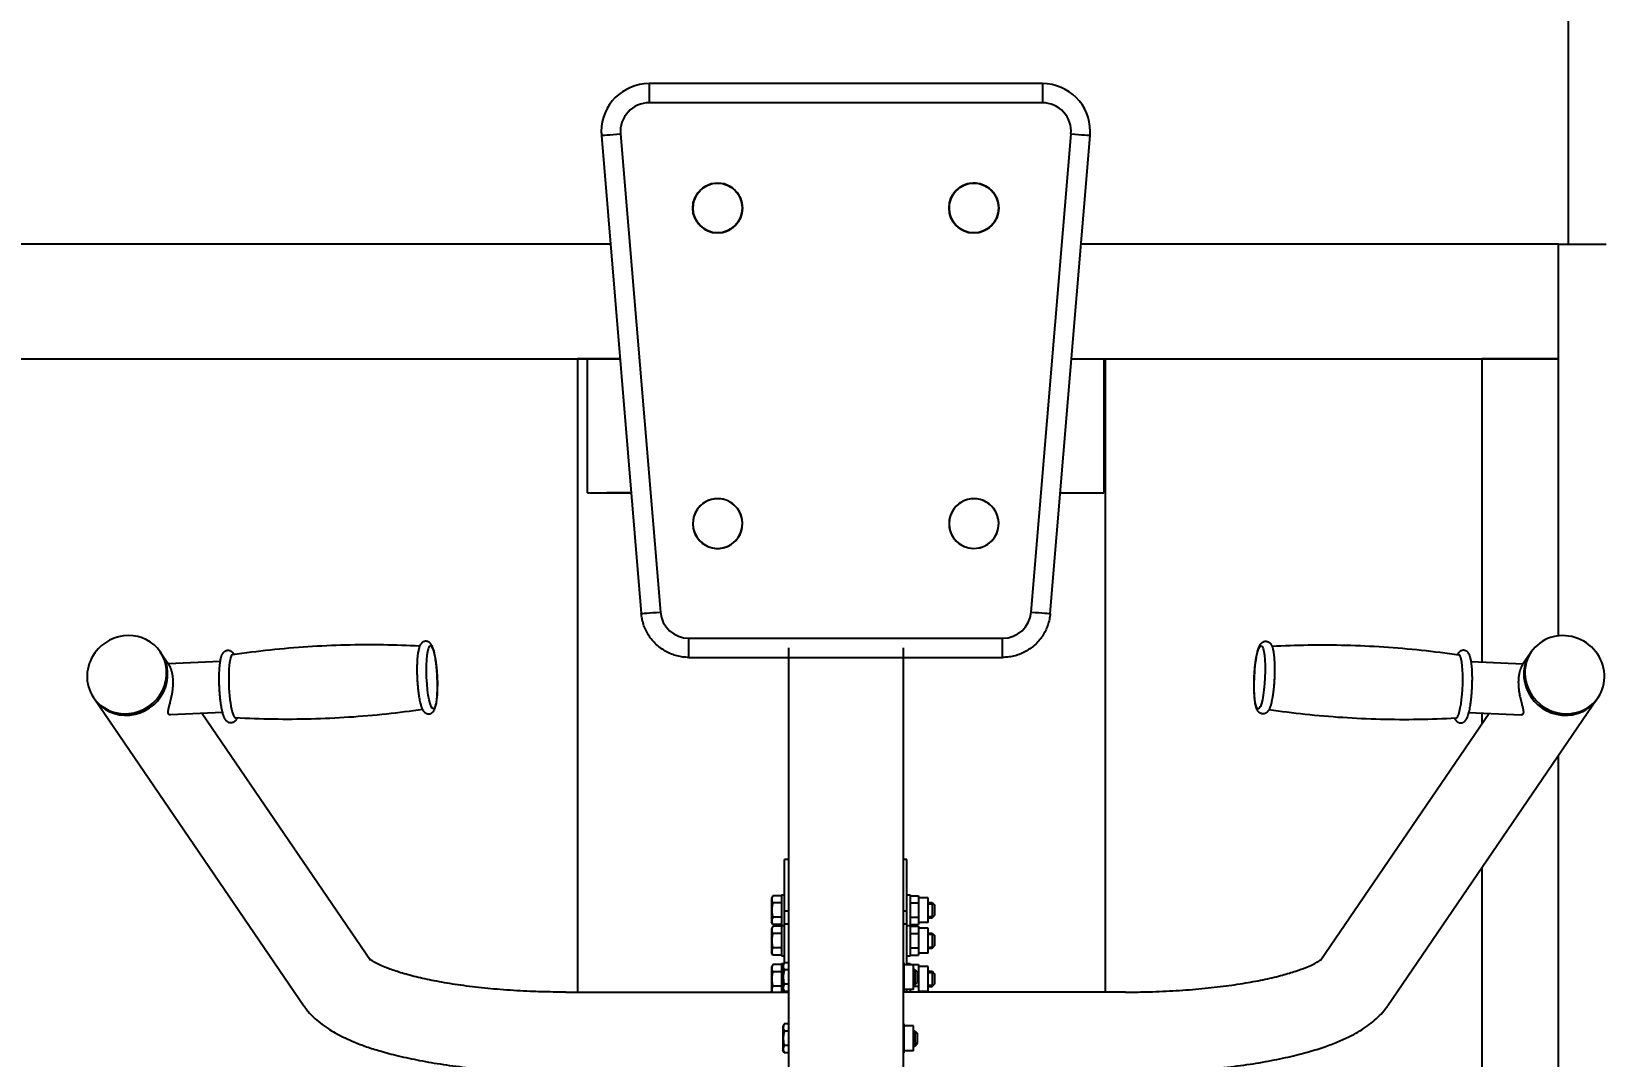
# Model space of a CAD drawing. Header units: millimetres. Extents: x -4989 to 3850, y -3780 to 2461.
# Drawn here: x 2254 to 3077, y 846 to 1382 of the extents above; entities that cross this region are included whole.
import ezdxf

# ---------------------------------------------------------------- set-up
doc = ezdxf.new("R2010")
doc.units = ezdxf.units.MM
doc.layers.add('DIKOM_ОБЪЕКТ', color=7, linetype='Continuous')
doc.layers.add('DIKOM_РАЗМЕР_ОБЪЕКТА', color=7, linetype='Continuous')
doc.styles.add('style1', font='arial.ttf', dxfattribs={"width": 0.8})
doc.dimstyles.new('1-50', dxfattribs={"dimtxt": 300, "dimasz": 200, "dimexe": 100, "dimexo": 0, "dimgap": 100, "dimtad": 1, "dimdec": 0, "dimtxsty": 'style1', "dimcen": 0, "dimclrd": 7, "dimclre": 7, "dimadec": 1, "dimazin": 2, "dimtfac": 1, "dimtdec": 0, "dimtmove": 0, "dimatfit": 3, "dimfxl": 0, "dimlwd": 25, "dimlwe": 18, "dimarcsym": 0})

# ---------------------------------------------------------------- blocks, each defined once
blk = doc.blocks.new('*D0')
at = {"layer": 'Defpoints', "color": 0, "transparency": 16777216}
for p in [(3115.48, 1959.67), (-3896.51, -2039.06), (3081.85, -2039.06)]:
    blk.add_point(p, dxfattribs=at)
at = {"layer": 'DIKOM_РАЗМЕР_ОБЪЕКТА', "color": 7, "lineweight": 18, "transparency": 16777216}
for p, q in [((3115.48, 1959.67), (-3996.51, 1959.67)), ((3081.85, -2039.06), (-3996.51, -2039.06))]:
    blk.add_line(p, q, dxfattribs=at)
at = {"layer": 'DIKOM_РАЗМЕР_ОБЪЕКТА', "color": 7, "lineweight": 25, "transparency": 16777216}
blk.add_line((-3896.51, 1759.67), (-3896.51, -1839.06), dxfattribs=at)
at = {"layer": 'DIKOM_РАЗМЕР_ОБЪЕКТА', "color": 7, "transparency": 16777216}
for points in [[(-3929.84, 1759.67), (-3863.18, 1759.67), (-3896.51, 1959.67)], [(-3929.84, -1839.06), (-3863.18, -1839.06), (-3896.51, -2039.06)]]:
    blk.add_solid(points, dxfattribs=at)
at = {"layer": 'DIKOM_РАЗМЕР_ОБЪЕКТА', "color": 0, "transparency": 16777216, "insert": (-4149.68, -39.7), "char_height": 300, "attachment_point": 5, "rotation": 90, "style": 'style1'}
blk.add_mtext('4000', dxfattribs=at)

msp = doc.modelspace()

# ---------------------------------------------------------------- linework, layer by layer
at = {"layer": 'DIKOM_ОБЪЕКТ'}
for p, q in [((3057.5, 1922.94), (3057.5, 1270.94)), ((2576.99, 1354.86), (2576.99, 1354.82)), ((2782.65, 1354.86), (2576.99, 1354.86)), ((2576.99, 1354.82), (2576.99, 1344.8)), ((2782.65, 1354.86), (2782.65, 1354.82)), ((2782.65, 1354.82), (2782.65, 1344.8)), ((2782.65, 1344.8), (2576.99, 1344.8)), ((2551.99, 1329.82), (2551.99, 1329.86)), ((2552.08, 1327.75), (2572.91, 1077.75)), ((2562.04, 1328.56), (2582.88, 1078.56)), ((2776.77, 1078.56), (2797.6, 1328.56)), ((2786.73, 1077.75), (2807.57, 1327.75)), ((2807.65, 1329.82), (2807.65, 1329.86)), ((2556.81, 1270.94), (1784.5, 1270.94)), ((3052.5, 1270.94), (2802.83, 1270.94)), ((3052.5, 1066.11), (3052.5, 1270.94)), ((3052.5, 1270.94), (3077.5, 1270.94)), ((3052.5, 1066.11), (3052.5, 1270.94)), ((1784.5, 1210.94), (2561.81, 1210.94)), ((2561.81, 1210.94), (2539.5, 1210.94)), ((2539.5, 1210.94), (2539.5, 879.82)), ((2544.82, 1140.94), (2544.82, 1210.94)), ((2544.82, 1210.94), (2561.81, 1210.94)), ((2797.83, 1210.94), (3052.5, 1210.94)), ((2797.83, 1210.94), (2815.5, 1210.94)), ((2797.84, 1210.94), (2814.82, 1210.94)), ((2814.82, 1210.94), (2814.82, 1140.94)), ((2815.5, 1210.94), (2815.5, 879.82)), ((3052.5, 1210.94), (3012.5, 1210.94)), ((3012.5, 1210.94), (3012.5, 1052.51)), ((3052.5, 1110.94), (3052.5, 1210.94)), ((2544.82, 1140.94), (2567.64, 1140.94)), ((2567.65, 1140.94), (2554.82, 1140.94)), ((2792, 1140.94), (2814.82, 1140.94)), ((2597.83, 1054.83), (2597.83, 1064.8)), ((2597.83, 1064.8), (2761.82, 1064.8)), ((2761.82, 1054.83), (2761.82, 1064.8)), ((2321.36, 1057.7), (2321.88, 1056.94)), ((2321.88, 1056.94), (2325.9, 1051.05)), ((2597.83, 1054.83), (2761.82, 1054.83)), ((2649.82, 1059.83), (2649.82, 289.87)), ((2709.82, 1059.83), (2709.82, 289.87)), ((3037.76, 1056.94), (3033.74, 1051.05)), ((3038.28, 1057.7), (3037.76, 1056.94)), ((2352.75, 1052.76), (2325.58, 1051.52)), ((2325.9, 1051.05), (2325.9, 1051.05)), ((3006.89, 1052.76), (3034.06, 1051.52)), ((3033.74, 1051.05), (3033.74, 1051.05)), ((2286.42, 1033.86), (2286.94, 1033.1)), ((2286.94, 1033.1), (2396.39, 872.69)), ((3072.7, 1033.1), (2963.25, 872.69)), ((3073.22, 1033.86), (3072.7, 1033.1)), ((2353.97, 1025.99), (2326.72, 1024.75)), ((2343.33, 1025.51), (2431.34, 896.53)), ((3016.31, 1025.51), (2928.31, 896.53)), ((3005.67, 1025.99), (3032.93, 1024.75)), ((3012.5, 1025.68), (3012.5, 1019.92)), ((3052.5, 1024.89), (3052.5, 1025.75)), ((3052.5, 1024.89), (3052.5, 1025.75)), ((3052.5, -1349.06), (3052.5, 1003.49)), ((3052.5, 460.94), (3052.5, 1003.49)), ((2649.82, 949.19), (2647.82, 949.19)), ((2647.82, 895.17), (2647.82, 949.19)), ((2711.82, 949.19), (2709.82, 949.19)), ((2711.82, 922.17), (2711.82, 949.19)), ((3012.5, 944.87), (3012.5, 520.94)), ((2641.69, 930.19), (2640.92, 928.86)), ((2646.22, 930.19), (2641.69, 930.19)), ((2646.22, 930.69), (2647.82, 930.69)), ((2646.22, 930.69), (2646.22, 898.72)), ((2711.82, 930.69), (2713.42, 930.69)), ((2713.42, 930.69), (2713.42, 928.4)), ((2713.42, 930.19), (2717.82, 930.19)), ((2717.82, 930.19), (2717.82, 928.32)), ((2640.92, 928.86), (2640.92, 916.51)), ((2646.22, 926.44), (2641.69, 926.44)), ((2649.82, 922.17), (2647.82, 922.17)), ((2711.82, 922.17), (2709.82, 922.17)), ((2711.82, 915.34), (2711.82, 922.17)), ((2713.42, 928.4), (2713.42, 914.69)), ((2713.42, 926.44), (2717.82, 926.44)), ((2722.92, 929.19), (2717.82, 929.19)), ((2717.82, 928.32), (2717.82, 926.44)), ((2717.82, 926.44), (2717.82, 922.69)), ((2717.82, 922.69), (2717.82, 918.93)), ((2722.92, 916.19), (2722.92, 929.19)), ((2722.92, 926.69), (2724.97, 926.69)), ((2722.92, 926.01), (2724.97, 926.01)), ((2724.97, 926.69), (2726.22, 925.44)), ((2724.97, 926.69), (2724.97, 926.15)), ((2724.97, 926.15), (2724.97, 918.69)), ((2724.97, 926.01), (2725.13, 926.01)), ((2725.13, 926.01), (2725.65, 926.01)), ((2726.22, 925.44), (2726.22, 925.07)), ((2726.22, 925.07), (2726.22, 919.94)), ((2641.69, 915.19), (2640.92, 916.51)), ((2641.69, 914.23), (2640.92, 912.9)), ((2646.22, 918.93), (2641.69, 918.93)), ((2641.69, 915.19), (2641.69, 915.18)), ((2646.22, 915.18), (2641.69, 915.18)), ((2646.22, 914.23), (2641.69, 914.23)), ((2646.22, 914.69), (2647.82, 914.69)), ((2649.82, 915.34), (2647.82, 915.34)), ((2711.82, 915.34), (2709.82, 915.34)), ((2711.82, 894.16), (2711.82, 915.34)), ((2711.82, 914.69), (2713.42, 914.69)), ((2713.42, 918.93), (2717.82, 918.93)), ((2713.42, 915.18), (2717.82, 915.18)), ((2713.42, 914.69), (2713.42, 912.43)), ((2713.42, 914.23), (2717.82, 914.23)), ((2717.82, 918.93), (2717.82, 917.06)), ((2717.82, 917.06), (2717.82, 915.18)), ((2722.92, 916.19), (2717.82, 916.19)), ((2717.82, 914.23), (2717.82, 912.35)), ((2722.92, 913.22), (2717.82, 913.22)), ((2722.92, 919.37), (2724.97, 919.37)), ((2722.92, 918.69), (2724.97, 918.69)), ((2722.92, 900.22), (2722.92, 913.22)), ((2724.97, 918.69), (2726.22, 919.94)), ((2724.97, 919.37), (2725.65, 919.37)), ((2640.92, 912.9), (2640.92, 900.55)), ((2646.22, 910.47), (2641.69, 910.47)), ((2713.42, 912.43), (2713.42, 898.72)), ((2713.42, 910.47), (2717.82, 910.47)), ((2717.82, 912.35), (2717.82, 910.47)), ((2717.82, 910.47), (2717.82, 906.72)), ((2717.82, 906.72), (2717.82, 902.97)), ((2722.92, 910.72), (2724.97, 910.72)), ((2722.92, 910.05), (2724.97, 910.05)), ((2724.97, 910.72), (2726.22, 909.47)), ((2724.97, 910.72), (2724.97, 910.19)), ((2724.97, 910.19), (2724.97, 902.72)), ((2724.97, 910.05), (2725.13, 910.05)), ((2725.13, 910.05), (2725.65, 910.05)), ((2726.22, 909.47), (2726.22, 909.1)), ((2726.22, 909.1), (2726.22, 903.97)), ((2641.69, 899.22), (2640.92, 900.55)), ((2646.22, 902.97), (2641.69, 902.97)), ((2646.22, 899.22), (2641.69, 899.22)), ((2641.69, 899.22), (2641.69, 899.22)), ((2646.22, 898.72), (2647.82, 898.72)), ((2711.82, 898.72), (2713.42, 898.72)), ((2713.42, 902.97), (2717.82, 902.97)), ((2713.42, 899.22), (2717.82, 899.22)), ((2717.82, 902.97), (2717.82, 901.09)), ((2717.82, 901.09), (2717.82, 899.22)), ((2722.92, 900.22), (2717.82, 900.22)), ((2722.92, 903.4), (2724.97, 903.4)), ((2722.92, 902.72), (2724.97, 902.72)), ((2724.97, 902.72), (2726.22, 903.97)), ((2724.97, 903.4), (2725.65, 903.4)), ((2431.34, 896.53), (2431.34, 896.53)), ((2641.69, 894.21), (2640.92, 892.88)), ((2640.92, 892.88), (2640.92, 880.53)), ((2646.22, 894.21), (2641.69, 894.21)), ((2646.22, 890.46), (2641.69, 890.46)), ((2646.22, 894.71), (2646.22, 879.82)), ((2646.22, 894.71), (2647.42, 894.71)), ((2647.69, 895.17), (2646.92, 893.84)), ((2646.92, 893.84), (2646.92, 881.49)), ((2649.82, 895.17), (2647.69, 895.17)), ((2649.82, 891.41), (2647.69, 891.41)), ((2709.82, 895.17), (2710.22, 895.17)), ((2709.82, 891.41), (2710.22, 891.41)), ((2710.22, 895.17), (2710.22, 893.29)), ((2715.32, 894.16), (2710.22, 894.16)), ((2710.22, 893.29), (2710.22, 891.41)), ((2710.22, 891.41), (2710.22, 887.66)), ((2711.82, 894.71), (2713.42, 894.71)), ((2713.42, 894.71), (2713.42, 894.16)), ((2713.42, 894.21), (2717.82, 894.21)), ((2715.32, 881.16), (2715.32, 894.16)), ((2715.32, 891.66), (2715.97, 891.66)), ((2715.32, 890.99), (2715.97, 890.99)), ((2715.97, 891.66), (2717.22, 890.41)), ((2715.97, 891.66), (2715.97, 883.66)), ((2715.97, 890.99), (2716.65, 890.99)), ((2717.18, 890.46), (2717.82, 890.46)), ((2717.22, 890.41), (2717.22, 884.91)), ((2717.82, 894.21), (2717.82, 892.34)), ((2722.92, 893.21), (2717.82, 893.21)), ((2717.82, 892.34), (2717.82, 890.46)), ((2717.82, 890.46), (2717.82, 886.7)), ((2722.92, 880.21), (2722.92, 893.21)), ((2722.92, 890.71), (2724.97, 890.71)), ((2722.92, 890.03), (2724.97, 890.03)), ((2724.97, 890.71), (2726.22, 889.46)), ((2724.97, 890.71), (2724.97, 890.17)), ((2724.97, 890.17), (2724.97, 882.71)), ((2724.97, 890.03), (2725.13, 890.03)), ((2725.13, 890.03), (2725.65, 890.03)), ((2726.22, 889.46), (2726.22, 889.09)), ((2726.22, 889.09), (2726.22, 883.96)), ((2641.34, 879.82), (2640.92, 880.53)), ((2646.22, 882.95), (2641.69, 882.95)), ((2647.69, 880.16), (2646.92, 881.49)), ((2649.82, 883.91), (2647.69, 883.91)), ((2709.82, 883.91), (2710.22, 883.91)), ((2710.22, 887.66), (2710.22, 883.91)), ((2710.22, 883.91), (2710.22, 882.03)), ((2710.22, 882.03), (2710.22, 880.16)), ((2715.32, 881.16), (2710.22, 881.16)), ((2711.82, 879.82), (2711.82, 881.16)), ((2713.42, 881.16), (2713.42, 879.82)), ((2715.32, 884.34), (2715.97, 884.34)), ((2715.32, 883.66), (2715.97, 883.66)), ((2715.32, 882.95), (2717.82, 882.95)), ((2715.97, 883.66), (2717.22, 884.91)), ((2715.97, 884.34), (2716.65, 884.34)), ((2717.82, 886.7), (2717.82, 882.95)), ((2717.82, 882.95), (2717.82, 881.08)), ((2717.82, 881.08), (2717.82, 879.82)), ((2722.92, 880.21), (2717.82, 880.21)), ((2722.92, 883.38), (2724.97, 883.38)), ((2722.92, 882.71), (2724.97, 882.71)), ((2724.97, 882.71), (2726.22, 883.96)), ((2724.97, 883.38), (2725.65, 883.38)), ((2533.52, 879.82), (2649.82, 879.82)), ((2649.82, 880.16), (2647.69, 880.16)), ((2647.69, 880.16), (2647.69, 880.16)), ((2647.82, 879.82), (2647.82, 880.16)), ((2709.82, 880.16), (2710.22, 880.16)), ((2826.12, 879.82), (2709.82, 879.82)), ((2647.69, 863.14), (2646.92, 861.82)), ((2646.92, 861.82), (2646.92, 849.47)), ((2649.82, 863.15), (2647.69, 863.15)), ((2649.82, 859.39), (2647.69, 859.39)), ((2709.82, 863.15), (2710.22, 863.15)), ((2709.82, 859.39), (2710.22, 859.39)), ((2710.22, 863.15), (2710.22, 848.14)), ((2715.32, 862.14), (2710.22, 862.14)), ((2715.32, 849.14), (2715.32, 862.14)), ((2715.32, 859.64), (2715.97, 859.64)), ((2717.22, 858.39), (2715.32, 858.39)), ((2715.97, 859.64), (2717.22, 858.39)), ((2715.97, 859.64), (2715.97, 851.64)), ((2717.22, 858.39), (2717.22, 852.89)), ((2647.69, 848.14), (2646.92, 849.47)), ((2649.82, 851.89), (2647.69, 851.89)), ((2649.82, 848.14), (2647.69, 848.14)), ((2647.69, 848.14), (2647.69, 848.14)), ((2709.82, 851.89), (2710.22, 851.89)), ((2709.82, 848.14), (2710.22, 848.14)), ((2715.32, 849.14), (2710.22, 849.14)), ((2717.22, 852.89), (2715.32, 852.89)), ((2715.32, 851.64), (2715.97, 851.64)), ((2715.97, 851.64), (2717.22, 852.89))]:
    msp.add_line(p, q, dxfattribs=at)
for centre in [(2612.82, 1289.8), (2746.82, 1289.8)]:
    msp.add_circle(centre, 13, dxfattribs=at)
for centre, major_axis, ratio, start_param, end_param in [((2576.99, 1329.86), (-25, 0), 0.999997, -1.570796, 0), ((2782.65, 1329.86), (25, 0), 0.999997, 0, 1.570796), ((2576.99, 1329.8), (-15, 0), 0.999997, -1.570796, 0.083141), ((2782.65, 1329.8), (15, 0), 0.999997, -0.083141, 1.570796), ((2576.99, 1329.82), (-25, 0), 0.999997, 0, 0.083141), ((2576.99, 1329.82), (-25, 0), 0.999997, 0, 0.083141), ((2562.04, 1328.58), (-9.97, -0.83), 0.002273, 0, 1.570607), ((2562.04, 1328.58), (-9.97, -0.83), 0.002273, -0.000189, 0), ((2562.04, 1328.58), (-9.97, -0.83), 0.002273, -0.000189, 0), ((2797.6, 1328.58), (9.97, -0.83), 0.002273, -1.570607, 0), ((2782.65, 1329.82), (25, 0), 0.999997, -0.083141, 0), ((2782.65, 1329.82), (25, 0), 0.999997, -0.083141, 0), ((2797.6, 1328.58), (9.97, -0.83), 0.002273, 0, 0.000189), ((2797.6, 1328.58), (9.97, -0.83), 0.002273, 0, 0.000189), ((2612.82, 1289.8), (13, 0), 0.999997, 0, 3.141593), ((2612.82, 1289.8), (13, 0), 0.999997, 0, 3.141593), ((2746.82, 1289.8), (13, 0), 0.999997, 0, 3.141593), ((2746.82, 1289.8), (-13, 0), 0.999997, -0.991562, 0), ((2746.82, 1289.8), (-13, 0), 0.999997, 3.141593, 5.291624), ((2612.82, 1289.8), (13, 0), 0.999997, -3.141593, -0.369097), ((2612.82, 1289.8), (13, 0), 0.999997, 3.141593, 6.283185), ((2612.82, 1289.8), (13, 0), 0.999997, -0.369097, 0), ((2746.82, 1289.8), (13, 0), 0.999997, 3.141593, 6.283185), ((2746.82, 1289.8), (-13, 0), 0.999997, 0, 3.141593), ((2612.82, 1124.8), (13, 0), 0.999997, 0, 3.141593), ((2612.82, 1124.8), (-13, 0), 0.999997, -3.141593, -0.44382), ((2746.82, 1124.8), (13, 0), 0.999997, 0.498742, 3.141593), ((2746.82, 1124.8), (13, 0), 0.999997, 0, 3.141593), ((2612.82, 1124.8), (-13, 0), 0.999997, -0.44382, 3.141593), ((2746.82, 1124.8), (13, 0), 0.999997, 3.141593, 6.781927), ((2612.82, 1124.8), (13, 0), 0.999997, 3.141593, 6.283185), ((2746.82, 1124.8), (13, 0), 0.999997, 3.141593, 6.283185), ((2582.88, 1078.58), (-9.97, -0.83), 0.002273, 0, 1.570607), ((2582.88, 1078.58), (-9.97, -0.83), 0.002273, -0.000189, 0), ((2582.88, 1078.58), (-9.97, -0.83), 0.002273, -0.000189, 0), ((2597.83, 1079.8), (-15, 0), 0.999997, 0.083141, 1.570796), ((2761.82, 1079.8), (15, 0), 0.999997, -1.570796, -0.083141), ((2776.77, 1078.58), (9.97, -0.83), 0.002273, -1.570607, 0), ((2776.77, 1078.58), (9.97, -0.83), 0.002273, 0, 0.000189), ((2776.77, 1078.58), (9.97, -0.83), 0.002273, 0, 0.000189), ((2303.89, 1045.78), (-17.47, -11.92), 0.951357, 3.141593, 5.065262), ((3055.75, 1045.78), (17.47, -11.92), 0.951357, 0.630474, 3.141593), ((2303.89, 1045.78), (-17.47, -11.92), 0.951357, -1.217924, 0), ((2303.89, 1045.78), (-17.47, -11.92), 0.951357, 0, 3.141593), ((2304.41, 1045.02), (-17.47, -11.92), 0.951357, 0, 3.141593), ((2304.41, 1045.02), (-17.47, -11.92), 0.951357, 0, 3.141593), ((2360, 1039.68), (0.75, -16.48), 0.16775, -3.124533, -2.028908), ((2999.65, 1039.68), (0.75, 16.48), 0.16775, -3.124533, -0.527185), ((2999.65, 1039.68), (0.75, 16.48), 0.16775, -0.527185, -0.01706), ((3055.23, 1045.02), (17.47, -11.92), 0.951357, -3.141593, 0), ((3055.23, 1045.02), (17.47, -11.92), 0.951357, 3.141593, 6.283185), ((3055.75, 1045.78), (17.47, -11.92), 0.951357, 3.141593, 6.283185), ((2360, 1039.68), (0.75, -16.48), 0.16775, -2.028908, -0.01706), ((3055.75, 1045.78), (17.47, -11.92), 0.951357, 0, 0.630474), ((2304.41, 1045.02), (-17.47, -11.92), 0.951357, -0.000001, 0), ((3055.23, 1045.02), (17.47, -11.92), 0.951357, 0, 0.000001)]:
    msp.add_ellipse(centre, major_axis=major_axis, ratio=ratio, start_param=start_param, end_param=end_param, dxfattribs=at)
for centre, major_axis in [((2463.4, 1044.39), (0.75, -16.48)), ((2896.24, 1044.39), (0.75, 16.48))]:
    msp.add_ellipse(centre, major_axis=major_axis, ratio=0.16775, dxfattribs=at)
for points, knots in [([(2597.83, 1054.83), (2596.78, 1054.83), (2594.68, 1054.96), (2591.59, 1055.55), (2588.6, 1056.52), (2585.75, 1057.86), (2583.09, 1059.55), (2580.67, 1061.55), (2578.51, 1063.84), (2576.67, 1066.39), (2575.15, 1069.14), (2573.99, 1072.07), (2573.25, 1074.95), (2572.98, 1076.87), (2572.91, 1077.75)], [0, 0, 0, 0, 1.266973, 2.534145, 3.801317, 5.068489, 6.334965, 7.60129, 8.867475, 10.133537, 11.399493, 12.665362, 13.931164, 15, 15, 15, 15]), ([(2786.73, 1077.75), (2786.65, 1076.71), (2786.34, 1074.63), (2785.5, 1071.6), (2784.28, 1068.7), (2782.71, 1065.98), (2780.81, 1063.47), (2778.62, 1061.22), (2776.15, 1059.26), (2773.46, 1057.63), (2770.59, 1056.35), (2767.58, 1055.43), (2764.64, 1054.93), (2762.7, 1054.83), (2761.82, 1054.83)], [0, 0, 0, 0, 1.265884, 2.531673, 3.79751, 5.063417, 6.329413, 7.595519, 8.861751, 10.128124, 11.394651, 12.661849, 13.929047, 15, 15, 15, 15]), ([(2456.98, 1060.69), (2450.67, 1061.03), (2437.76, 1061.48), (2418.25, 1061.39), (2398.49, 1060.49), (2378.79, 1058.79), (2365.72, 1057.12), (2359.2, 1056.16)], [0, 0, 0, 0, 1.548307, 3.16123, 4.774153, 6.387077, 8, 8, 8, 8]), ([(2455.63, 1051.55), (2455.65, 1052.16), (2455.71, 1053.35), (2455.84, 1055.01), (2456.01, 1056.49), (2456.2, 1057.77), (2456.4, 1058.77), (2456.58, 1059.5), (2456.74, 1060.05), (2456.89, 1060.46), (2457.03, 1060.81), (2457.16, 1061.1), (2457.34, 1061.43), (2457.56, 1061.79), (2457.85, 1062.16), (2458.17, 1062.48), (2458.49, 1062.73), (2458.82, 1062.93), (2459.17, 1063.08), (2459.51, 1063.19), (2459.87, 1063.25), (2460.22, 1063.27), (2460.57, 1063.25), (2460.91, 1063.18), (2461.25, 1063.08), (2461.58, 1062.94), (2461.9, 1062.76), (2462.2, 1062.53), (2462.49, 1062.27), (2462.76, 1061.97), (2462.98, 1061.67), (2463.17, 1061.38), (2463.33, 1061.1), (2463.47, 1060.82), (2463.64, 1060.47), (2463.81, 1060.05), (2464, 1059.56), (2464.19, 1058.97), (2464.41, 1058.21), (2464.68, 1057.17), (2464.96, 1055.86), (2465.24, 1054.3), (2465.5, 1052.6), (2465.73, 1050.75), (2465.92, 1048.79), (2466.08, 1046.75), (2466.2, 1044.65), (2466.28, 1042.54), (2466.31, 1040.46), (2466.3, 1038.46), (2466.24, 1036.56), (2466.14, 1034.8), (2466, 1033.18), (2465.83, 1031.74), (2465.63, 1030.53), (2465.43, 1029.58), (2465.25, 1028.89), (2465.08, 1028.35), (2464.93, 1027.94), (2464.78, 1027.6), (2464.64, 1027.31), (2464.45, 1026.97), (2464.22, 1026.62), (2463.91, 1026.27), (2463.59, 1025.98), (2463.27, 1025.75), (2462.93, 1025.57), (2462.59, 1025.43), (2462.24, 1025.34), (2461.88, 1025.3), (2461.53, 1025.29), (2461.18, 1025.33), (2460.84, 1025.41), (2460.5, 1025.52), (2460.18, 1025.68), (2459.87, 1025.88), (2459.57, 1026.12), (2459.28, 1026.4), (2459.02, 1026.72), (2458.81, 1027.03), (2458.63, 1027.32), (2458.48, 1027.6), (2458.31, 1027.94), (2458.13, 1028.35), (2457.94, 1028.83), (2457.75, 1029.4), (2457.52, 1030.14), (2457.26, 1031.14), (2456.98, 1032.41), (2456.7, 1033.91), (2456.44, 1035.59), (2456.2, 1037.41), (2456, 1039.35), (2455.83, 1041.38), (2455.7, 1043.47), (2455.61, 1045.58), (2455.57, 1047.67), (2455.57, 1049.67), (2455.61, 1050.94), (2455.63, 1051.55)], [0, 0, 0, 0, 1.82714, 3.62793, 5.395231, 7.117434, 8.647763, 9.770905, 10.612984, 11.454618, 12.015294, 12.575452, 13.13561, 13.971819, 14.744749, 15.391626, 15.954039, 16.460846, 16.93149, 17.378195, 17.810813, 18.236849, 18.662059, 19.093068, 19.535838, 19.99898, 20.491735, 21.02813, 21.626258, 22.310603, 22.967732, 23.531703, 24.095008, 24.658313, 25.221618, 26.063852, 26.907298, 27.750744, 28.8755, 30.281958, 31.989622, 33.745475, 35.536969, 37.356227, 39.198386, 41.060628, 42.941699, 44.841757, 46.725056, 48.589392, 50.433623, 52.255003, 54.048661, 55.806619, 57.515595, 58.931849, 60.055787, 60.899479, 61.742922, 62.306451, 62.869503, 63.432555, 64.276941, 64.997138, 65.608515, 66.147472, 66.638684, 67.098898, 67.539698, 67.968932, 68.394247, 68.820738, 69.255651, 69.704788, 70.177568, 70.684919, 71.241728, 71.868552, 72.59201, 73.264651, 73.823545, 74.384893, 74.94533, 75.78605, 76.626341, 77.465116, 78.581243, 79.971168, 81.627699, 83.374754, 85.159518, 86.973451, 88.811108, 90.669302, 92.546461, 94.44246, 96.32975, 98.198122, 100, 100, 100, 100]), ([(2903.18, 1059.04), (2903.14, 1059.18), (2903.06, 1059.51), (2902.92, 1059.98), (2902.76, 1060.46), (2902.59, 1060.86), (2902.43, 1061.2), (2902.25, 1061.53), (2902.02, 1061.88), (2901.72, 1062.24), (2901.4, 1062.54), (2901.08, 1062.78), (2900.74, 1062.97), (2900.4, 1063.11), (2900.05, 1063.2), (2899.7, 1063.26), (2899.35, 1063.27), (2899, 1063.24), (2898.65, 1063.16), (2898.32, 1063.05), (2897.99, 1062.9), (2897.68, 1062.71), (2897.38, 1062.48), (2897.09, 1062.2), (2896.82, 1061.89), (2896.6, 1061.58), (2896.42, 1061.29), (2896.27, 1061.01), (2896.1, 1060.67), (2895.92, 1060.26), (2895.73, 1059.78), (2895.53, 1059.21), (2895.3, 1058.47), (2895.04, 1057.46), (2894.75, 1056.18), (2894.47, 1054.67), (2894.2, 1053), (2893.97, 1051.18), (2893.76, 1049.24), (2893.59, 1047.22), (2893.46, 1045.13), (2893.38, 1043.02), (2893.34, 1040.93), (2893.34, 1038.91), (2893.39, 1036.99), (2893.48, 1035.19), (2893.61, 1033.54), (2893.77, 1032.05), (2893.96, 1030.8), (2894.16, 1029.82), (2894.33, 1029.11), (2894.49, 1028.56), (2894.64, 1028.14), (2894.78, 1027.79), (2894.91, 1027.5), (2895.06, 1027.21), (2895.25, 1026.88), (2895.5, 1026.53), (2895.81, 1026.19), (2896.13, 1025.92), (2896.46, 1025.7), (2896.8, 1025.53), (2897.14, 1025.41), (2897.49, 1025.33), (2897.84, 1025.29), (2898.2, 1025.3), (2898.54, 1025.34), (2898.89, 1025.43), (2899.22, 1025.56), (2899.54, 1025.72), (2899.85, 1025.93), (2900.14, 1026.18), (2900.43, 1026.48), (2900.69, 1026.8), (2900.9, 1027.12), (2901.07, 1027.41), (2901.22, 1027.7), (2901.38, 1028.04), (2901.55, 1028.45), (2901.74, 1028.93), (2901.93, 1029.5), (2902.14, 1030.22), (2902.4, 1031.21), (2902.68, 1032.48), (2902.96, 1034.01), (2903.22, 1035.69), (2903.46, 1037.52), (2903.66, 1039.46), (2903.83, 1041.5), (2903.95, 1043.59), (2904.04, 1045.7), (2904.07, 1047.78), (2904.07, 1049.8), (2904.02, 1051.71), (2903.92, 1053.5), (2903.79, 1055.14), (2903.62, 1056.61), (2903.42, 1057.91), (2903.26, 1058.68), (2903.18, 1059.04)], [0, 0, 0, 0, 0.670232, 1.571234, 2.412938, 3.253889, 3.813825, 4.373761, 5.209155, 5.948783, 6.573247, 7.120964, 7.618171, 8.082026, 8.524726, 8.955699, 9.380762, 9.807239, 10.240049, 10.687127, 11.155732, 11.657267, 12.206139, 12.821491, 13.529507, 14.20778, 14.7715, 15.334637, 15.897773, 16.74101, 17.584294, 18.427577, 19.551927, 20.95749, 22.644652, 24.390892, 26.175137, 27.988636, 29.825917, 31.68379, 33.560645, 35.456328, 37.343975, 39.21271, 41.061722, 42.888692, 44.68925, 46.45632, 48.178086, 49.609515, 50.733413, 51.576928, 52.420242, 52.983414, 53.546212, 54.10901, 54.671384, 55.5082, 56.198467, 56.789754, 57.315438, 57.798072, 58.253157, 58.69024, 59.11826, 59.542963, 59.971094, 60.408333, 60.862341, 61.342251, 61.859649, 62.431024, 63.078271, 63.829712, 64.503652, 65.0629, 65.622148, 66.18059, 67.017225, 67.849152, 68.671083, 69.753474, 71.075878, 72.774874, 74.524468, 76.311177, 78.126591, 79.965531, 81.823288, 83.701541, 85.598668, 87.484885, 89.352175, 91.199642, 93.024799, 94.823141, 96.58725, 98.304982, 100, 100, 100, 100]), ([(2902.66, 1060.69), (2908.98, 1061.03), (2921.89, 1061.48), (2941.4, 1061.39), (2961.15, 1060.49), (2980.85, 1058.79), (2993.93, 1057.12), (3000.45, 1056.16)], [0, 0, 0, 0, 1.548307, 3.16123, 4.774153, 6.387077, 8, 8, 8, 8]), ([(2352.22, 1046.84), (2352.25, 1047.45), (2352.31, 1048.64), (2352.44, 1050.29), (2352.6, 1051.78), (2352.79, 1053.06), (2352.99, 1054.06), (2353.18, 1054.79), (2353.34, 1055.33), (2353.48, 1055.75), (2353.62, 1056.1), (2353.76, 1056.39), (2353.93, 1056.72), (2354.16, 1057.08), (2354.45, 1057.45), (2354.76, 1057.77), (2355.09, 1058.02), (2355.42, 1058.22), (2355.76, 1058.37), (2356.11, 1058.47), (2356.46, 1058.54), (2356.81, 1058.56), (2357.16, 1058.53), (2357.51, 1058.47), (2357.85, 1058.37), (2358.17, 1058.23), (2358.49, 1058.04), (2358.79, 1057.82), (2359.09, 1057.55), (2359.35, 1057.26), (2359.57, 1056.96), (2359.76, 1056.67), (2359.89, 1056.45), (2359.96, 1056.31), (2359.98, 1056.27)], [0, 0, 0, 0, 2.628574, 5.219238, 7.761726, 10.239332, 12.440905, 14.056688, 15.268125, 16.478923, 17.285527, 18.091385, 18.897243, 20.100236, 21.212195, 22.142809, 22.951912, 23.681017, 24.358098, 25.00074, 25.623117, 26.236024, 26.847742, 27.467804, 28.104785, 28.771073, 29.479963, 30.251635, 31.112118, 32.096635, 33.042, 33.853344, 34.663729, 35, 35, 35, 35]), ([(2998.15, 1023.15), (2998.2, 1023.03), (2998.3, 1022.81), (2998.46, 1022.5), (2998.65, 1022.17), (2998.9, 1021.82), (2999.21, 1021.48), (2999.53, 1021.21), (2999.86, 1020.99), (3000.2, 1020.82), (3000.55, 1020.69), (3000.9, 1020.62), (3001.25, 1020.58), (3001.6, 1020.58), (3001.95, 1020.63), (3002.29, 1020.72), (3002.62, 1020.85), (3002.94, 1021.01), (3003.25, 1021.22), (3003.55, 1021.47), (3003.84, 1021.77), (3004.09, 1022.09), (3004.3, 1022.41), (3004.47, 1022.7), (3004.62, 1022.98), (3004.78, 1023.33), (3004.96, 1023.74), (3005.14, 1024.22), (3005.33, 1024.79), (3005.55, 1025.51), (3005.8, 1026.5), (3006.08, 1027.77), (3006.37, 1029.29), (3006.63, 1030.98), (3006.86, 1032.81), (3007.06, 1034.75), (3007.23, 1036.78), (3007.36, 1038.88), (3007.44, 1040.99), (3007.48, 1043.07), (3007.47, 1045.09), (3007.42, 1047), (3007.33, 1048.79), (3007.2, 1050.42), (3007.03, 1051.9), (3006.83, 1053.2), (3006.67, 1053.97), (3006.58, 1054.33)], [0, 0, 0, 0, 0.714071, 1.28695, 1.859399, 2.711205, 3.413836, 4.015716, 4.550816, 5.042096, 5.505333, 5.950245, 6.385932, 6.818244, 7.254044, 7.699115, 8.161256, 8.649762, 9.176429, 9.758039, 10.41688, 11.181782, 11.867794, 12.437061, 13.006327, 13.574772, 14.426395, 15.273223, 16.109878, 17.211659, 18.557751, 20.287181, 22.068117, 23.886831, 25.734766, 27.606647, 29.497683, 31.409582, 33.340692, 35.260698, 37.161437, 39.041999, 40.89985, 42.730406, 44.526117, 46.274618, 48, 48, 48, 48]), ([(3006.58, 1054.33), (3006.55, 1054.47), (3006.46, 1054.8), (3006.33, 1055.27), (3006.16, 1055.75), (3006, 1056.15), (3005.84, 1056.49), (3005.66, 1056.82), (3005.42, 1057.17), (3005.13, 1057.53), (3004.81, 1057.83), (3004.48, 1058.07), (3004.15, 1058.26), (3003.8, 1058.4), (3003.46, 1058.49), (3003.1, 1058.54), (3002.75, 1058.56), (3002.4, 1058.52), (3002.06, 1058.45), (3001.72, 1058.34), (3001.4, 1058.19), (3001.08, 1058), (3000.78, 1057.76), (3000.49, 1057.49), (3000.23, 1057.18), (3000.01, 1056.87), (2999.82, 1056.57), (2999.72, 1056.37), (2999.66, 1056.27)], [0, 0, 0, 0, 1.264099, 2.963445, 4.550951, 6.137038, 7.193112, 8.249187, 9.824793, 11.219777, 12.397556, 13.430583, 14.368347, 15.243206, 16.078166, 16.891008, 17.692703, 18.497066, 19.313373, 20.156589, 21.040408, 21.986335, 23.021542, 24.182134, 25.517497, 26.796761, 27.859973, 29, 29, 29, 29]), ([(2328.13, 1041.74), (2328.13, 1042.03), (2328.12, 1042.54), (2328.09, 1043.2), (2328.05, 1043.73), (2328.01, 1044.24), (2327.95, 1044.79), (2327.87, 1045.36), (2327.77, 1045.97), (2327.63, 1046.68), (2327.43, 1047.49), (2327.2, 1048.27), (2326.98, 1048.9), (2326.79, 1049.36), (2326.62, 1049.76), (2326.43, 1050.15), (2326.21, 1050.56), (2326.03, 1050.86), (2325.93, 1051.01), (2325.9, 1051.05)], [0, 0, 0, 0, 1.245168, 2.232441, 2.954674, 3.669425, 4.613887, 5.567237, 6.529662, 7.713515, 9.39325, 11.22153, 12.748343, 13.847088, 14.864939, 16.095889, 17.59391, 19.349974, 20, 20, 20, 20]), ([(2361.49, 1023.15), (2361.45, 1023.06), (2361.37, 1022.87), (2361.24, 1022.59), (2361.05, 1022.26), (2360.81, 1021.91), (2360.51, 1021.56), (2360.19, 1021.27), (2359.86, 1021.04), (2359.52, 1020.85), (2359.18, 1020.72), (2358.83, 1020.63), (2358.48, 1020.58), (2358.13, 1020.58), (2357.78, 1020.62), (2357.43, 1020.69), (2357.1, 1020.81), (2356.78, 1020.97), (2356.46, 1021.17), (2356.16, 1021.41), (2355.88, 1021.69), (2355.62, 1022), (2355.4, 1022.31), (2355.22, 1022.61), (2355.07, 1022.89), (2354.9, 1023.23), (2354.73, 1023.63), (2354.54, 1024.12), (2354.34, 1024.69), (2354.12, 1025.43), (2353.86, 1026.43), (2353.57, 1027.7), (2353.29, 1029.2), (2353.03, 1030.88), (2352.79, 1032.7), (2352.59, 1034.64), (2352.42, 1036.66), (2352.29, 1038.76), (2352.21, 1040.87), (2352.17, 1042.95), (2352.17, 1044.96), (2352.2, 1046.23), (2352.22, 1046.84)], [0, 0, 0, 0, 0.573329, 1.207082, 1.840836, 2.791251, 3.601881, 4.290028, 4.896661, 5.449554, 5.967556, 6.463707, 6.946839, 7.42556, 7.905604, 8.395129, 8.900664, 9.43281, 10.003868, 10.630595, 11.336128, 12.150429, 12.907534, 13.536607, 14.168443, 14.799253, 15.745541, 16.691346, 17.635444, 18.891722, 20.456178, 22.320717, 24.287147, 26.296021, 28.337727, 30.406136, 32.49766, 34.610532, 36.744608, 38.868882, 40.971863, 43, 43, 43, 43]), ([(3033.74, 1051.05), (3033.66, 1050.94), (3033.53, 1050.73), (3033.3, 1050.32), (3033.11, 1049.94), (3032.92, 1049.53), (3032.77, 1049.17), (3032.6, 1048.73), (3032.43, 1048.21), (3032.27, 1047.7), (3032.14, 1047.2), (3032.03, 1046.73), (3031.93, 1046.25), (3031.84, 1045.74), (3031.75, 1045.22), (3031.68, 1044.63), (3031.61, 1043.94), (3031.55, 1043.17), (3031.52, 1042.43), (3031.52, 1041.95), (3031.52, 1041.74)], [0, 0, 0, 0, 1.936406, 3.162562, 5.053435, 6.001536, 6.943919, 8.192601, 9.446682, 10.70596, 11.656916, 12.606052, 13.546093, 14.478325, 15.400761, 16.321079, 17.554921, 18.798465, 20.051984, 21, 21, 21, 21]), ([(2326.72, 1024.75), (2326.64, 1024.74), (2326.49, 1024.75), (2326.27, 1024.79), (2326.06, 1024.87), (2325.86, 1025.01), (2325.72, 1025.18), (2325.62, 1025.38), (2325.56, 1025.57), (2325.51, 1025.8), (2325.49, 1026.04), (2325.48, 1026.3), (2325.5, 1026.57), (2325.54, 1027), (2325.62, 1027.54), (2325.77, 1028.26), (2325.94, 1028.97), (2326.13, 1029.7), (2326.34, 1030.5), (2326.54, 1031.24), (2326.72, 1031.96), (2326.87, 1032.58), (2327.04, 1033.27), (2327.22, 1034.05), (2327.37, 1034.78), (2327.5, 1035.46), (2327.61, 1036.09), (2327.72, 1036.71), (2327.81, 1037.34), (2327.89, 1037.96), (2327.97, 1038.66), (2328.04, 1039.43), (2328.09, 1040.27), (2328.12, 1041.05), (2328.13, 1041.53), (2328.13, 1041.74)], [0, 0, 0, 0, 0.924122, 1.811368, 2.977122, 4.1379, 5.293163, 6.153051, 7.005776, 7.845943, 8.679778, 9.498831, 10.309549, 11.110077, 12.980217, 14.336924, 16.013403, 17.453985, 18.64685, 20.486385, 21.408746, 22.325542, 23.540323, 24.760355, 25.985445, 26.910581, 27.833948, 28.748467, 29.65539, 30.55278, 31.448112, 32.648455, 33.858236, 35.077723, 36, 36, 36, 36]), ([(3031.52, 1041.74), (3031.52, 1041.45), (3031.53, 1040.93), (3031.56, 1040.07), (3031.62, 1039.27), (3031.7, 1038.47), (3031.77, 1037.79), (3031.87, 1037.06), (3032.01, 1036.17), (3032.21, 1035.09), (3032.44, 1033.96), (3032.67, 1033.01), (3032.85, 1032.25), (3033.02, 1031.57), (3033.21, 1030.84), (3033.43, 1030), (3033.65, 1029.17), (3033.85, 1028.33), (3033.99, 1027.69), (3034.08, 1027.2), (3034.12, 1026.87), (3034.15, 1026.57), (3034.16, 1026.28), (3034.15, 1025.99), (3034.12, 1025.69), (3034.04, 1025.41), (3033.93, 1025.2), (3033.8, 1025.04), (3033.67, 1024.93), (3033.52, 1024.84), (3033.35, 1024.78), (3033.15, 1024.75), (3033.01, 1024.74), (3032.93, 1024.75)], [0, 0, 0, 0, 1.201288, 2.15377, 3.540116, 4.451295, 5.371049, 6.299558, 7.441692, 9.062234, 10.826086, 12.299094, 13.35912, 14.341102, 15.528674, 16.973905, 18.668085, 20.043136, 21.918116, 22.70556, 23.488838, 24.272928, 25.063552, 25.859821, 26.940498, 28.026761, 29.11804, 29.929558, 30.733912, 31.525803, 32.311506, 33.082725, 34, 34, 34, 34]), ([(2458.49, 1027.57), (2452.23, 1026.66), (2439.42, 1025.04), (2419.98, 1023.36), (2400.23, 1022.46), (2380.45, 1022.36), (2367.28, 1022.83), (2360.7, 1023.2)], [0, 0, 0, 0, 1.548307, 3.16123, 4.774153, 6.387077, 8, 8, 8, 8]), ([(2901.15, 1027.57), (2907.41, 1026.66), (2920.22, 1025.04), (2939.66, 1023.36), (2959.42, 1022.46), (2979.19, 1022.36), (2992.36, 1022.83), (2998.94, 1023.2)], [0, 0, 0, 0, 1.548307, 3.16123, 4.774153, 6.387077, 8, 8, 8, 8]), ([(2641.69, 930.19), (2641.55, 929.95), (2641.39, 929.64), (2641.25, 929.22), (2641.18, 928.98), (2641.14, 928.73), (2641.11, 928.5), (2641.11, 928.27), (2641.12, 928.02), (2641.16, 927.75), (2641.24, 927.42), (2641.4, 926.98), (2641.57, 926.65), (2641.69, 926.44)], [0, 0, 0, 0, 2.750356, 3.588044, 4.637308, 5.492849, 6.359079, 7.188001, 7.964308, 9.085494, 10.187714, 11.611112, 14, 14, 14, 14]), ([(2641.69, 926.44), (2641.61, 926.15), (2641.49, 925.72), (2641.35, 925.08), (2641.26, 924.56), (2641.18, 924.01), (2641.14, 923.5), (2641.11, 923.04), (2641.11, 922.59), (2641.12, 922.17), (2641.15, 921.69), (2641.21, 921.1), (2641.37, 920.15), (2641.55, 919.41), (2641.69, 918.93)], [0, 0, 0, 0, 1.792921, 2.606895, 3.844333, 4.968544, 5.885196, 6.813299, 7.701429, 8.533187, 9.335775, 10.524184, 12.063388, 15, 15, 15, 15]), ([(2641.69, 918.93), (2641.55, 918.69), (2641.39, 918.38), (2641.25, 917.96), (2641.18, 917.72), (2641.14, 917.47), (2641.11, 917.24), (2641.11, 917.01), (2641.12, 916.77), (2641.16, 916.49), (2641.24, 916.17), (2641.4, 915.73), (2641.57, 915.39), (2641.69, 915.19)], [0, 0, 0, 0, 2.75171, 3.58981, 4.63959, 5.495553, 6.362209, 7.191539, 7.968228, 9.089966, 10.192728, 11.616827, 14, 14, 14, 14]), ([(2641.69, 914.23), (2641.55, 913.99), (2641.39, 913.67), (2641.25, 913.26), (2641.18, 913.01), (2641.14, 912.76), (2641.11, 912.53), (2641.11, 912.3), (2641.12, 912.06), (2641.16, 911.78), (2641.24, 911.46), (2641.4, 911.02), (2641.57, 910.68), (2641.69, 910.47)], [0, 0, 0, 0, 2.750356, 3.588044, 4.637308, 5.492849, 6.359079, 7.188001, 7.964308, 9.085494, 10.187714, 11.611112, 14, 14, 14, 14]), ([(2641.69, 910.47), (2641.61, 910.18), (2641.49, 909.75), (2641.35, 909.12), (2641.26, 908.59), (2641.18, 908.04), (2641.14, 907.54), (2641.11, 907.07), (2641.11, 906.63), (2641.12, 906.2), (2641.15, 905.72), (2641.21, 905.13), (2641.37, 904.18), (2641.55, 903.44), (2641.69, 902.97)], [0, 0, 0, 0, 1.792921, 2.606895, 3.844333, 4.968544, 5.885196, 6.813299, 7.701429, 8.533187, 9.335775, 10.524184, 12.063388, 15, 15, 15, 15]), ([(2533.52, 879.82), (2531.26, 879.82), (2524.97, 879.86), (2513.97, 880.18), (2500.84, 880.95), (2487.7, 882.18), (2475.55, 883.76), (2464.59, 885.64), (2455.01, 887.73), (2446.97, 889.92), (2441.1, 891.92), (2436.98, 893.61), (2434.47, 894.83), (2432.8, 895.77), (2431.74, 896.45), (2431.22, 896.84), (2431.04, 896.99), (2431, 897.02)], [0, 0, 0, 0, 0.838412, 2.335578, 4.102872, 5.839958, 7.543101, 9.206272, 10.820507, 12.372681, 13.84356, 14.85319, 15.837472, 16.49283, 17.14715, 17.80147, 18, 18, 18, 18]), ([(2641.69, 902.97), (2641.55, 902.73), (2641.39, 902.41), (2641.25, 902), (2641.18, 901.75), (2641.14, 901.5), (2641.11, 901.27), (2641.11, 901.04), (2641.12, 900.8), (2641.16, 900.53), (2641.24, 900.2), (2641.4, 899.76), (2641.57, 899.43), (2641.69, 899.22)], [0, 0, 0, 0, 2.75171, 3.58981, 4.63959, 5.495553, 6.362209, 7.191539, 7.968228, 9.089966, 10.192728, 11.616827, 14, 14, 14, 14]), ([(2826.12, 879.82), (2829.64, 879.82), (2837.95, 879.91), (2850.86, 880.43), (2864.47, 881.43), (2877.22, 882.81), (2888.89, 884.53), (2899.29, 886.5), (2908.07, 888.61), (2915.13, 890.71), (2920.2, 892.56), (2923.82, 894.14), (2926.07, 895.31), (2927.5, 896.18), (2928.27, 896.72), (2928.55, 896.94), (2928.64, 897.02)], [0, 0, 0, 0, 1.230887, 2.915621, 4.572956, 6.200517, 7.793897, 9.346331, 10.847869, 12.199897, 13.442504, 14.375609, 15.308339, 15.932328, 16.555492, 17, 17, 17, 17]), ([(2641.69, 894.21), (2641.55, 893.97), (2641.39, 893.66), (2641.25, 893.24), (2641.18, 893), (2641.14, 892.74), (2641.11, 892.51), (2641.11, 892.29), (2641.12, 892.04), (2641.16, 891.77), (2641.24, 891.44), (2641.4, 891), (2641.57, 890.67), (2641.69, 890.46)], [0, 0, 0, 0, 2.750356, 3.588044, 4.637308, 5.492849, 6.359079, 7.188001, 7.964308, 9.085494, 10.187714, 11.611112, 14, 14, 14, 14]), ([(2641.69, 890.46), (2641.61, 890.17), (2641.49, 889.74), (2641.35, 889.1), (2641.26, 888.57), (2641.18, 888.02), (2641.14, 887.52), (2641.11, 887.06), (2641.11, 886.61), (2641.12, 886.18), (2641.15, 885.71), (2641.21, 885.11), (2641.37, 884.17), (2641.55, 883.43), (2641.69, 882.95)], [0, 0, 0, 0, 1.792921, 2.606895, 3.844333, 4.968544, 5.885196, 6.813299, 7.701429, 8.533187, 9.335775, 10.524184, 12.063388, 15, 15, 15, 15]), ([(2647.69, 895.17), (2647.55, 894.93), (2647.39, 894.61), (2647.25, 894.2), (2647.18, 893.95), (2647.14, 893.7), (2647.11, 893.47), (2647.11, 893.25), (2647.12, 893), (2647.16, 892.73), (2647.24, 892.4), (2647.4, 891.96), (2647.57, 891.62), (2647.69, 891.41)], [0, 0, 0, 0, 2.750356, 3.588044, 4.637308, 5.492849, 6.359079, 7.188001, 7.964308, 9.085494, 10.187714, 11.611112, 14, 14, 14, 14]), ([(2647.69, 891.41), (2647.61, 891.12), (2647.49, 890.7), (2647.35, 890.06), (2647.26, 889.53), (2647.18, 888.98), (2647.14, 888.48), (2647.11, 888.02), (2647.11, 887.57), (2647.12, 887.14), (2647.15, 886.66), (2647.21, 886.07), (2647.37, 885.12), (2647.55, 884.39), (2647.69, 883.91)], [0, 0, 0, 0, 1.792921, 2.606895, 3.844333, 4.968544, 5.885196, 6.813299, 7.701429, 8.533187, 9.335775, 10.524184, 12.063388, 15, 15, 15, 15]), ([(2641.69, 882.95), (2641.55, 882.71), (2641.39, 882.4), (2641.25, 881.98), (2641.18, 881.74), (2641.14, 881.49), (2641.11, 881.25), (2641.11, 881.03), (2641.12, 880.78), (2641.16, 880.51), (2641.24, 880.18), (2641.33, 879.95), (2641.38, 879.82)], [0, 0, 0, 0, 3.062623, 3.99542, 5.163814, 6.116491, 7.08107, 8.004105, 8.868552, 10.117034, 11.344397, 13, 13, 13, 13]), ([(2647.69, 883.91), (2647.55, 883.67), (2647.39, 883.35), (2647.25, 882.94), (2647.18, 882.69), (2647.14, 882.44), (2647.11, 882.21), (2647.11, 881.99), (2647.12, 881.74), (2647.16, 881.47), (2647.24, 881.14), (2647.4, 880.7), (2647.57, 880.37), (2647.69, 880.16)], [0, 0, 0, 0, 2.75171, 3.58981, 4.63959, 5.495553, 6.362209, 7.191539, 7.968228, 9.089966, 10.192728, 11.616827, 14, 14, 14, 14]), ([(2396.39, 872.69), (2396.66, 872.3), (2397.41, 871.24), (2399.07, 869.16), (2401.62, 866.48), (2405.05, 863.51), (2408.84, 860.82), (2413.16, 858.22), (2417.66, 855.92), (2423.09, 853.54), (2429.15, 851.26), (2436.8, 848.82), (2445.96, 846.39), (2456.96, 844.02), (2469.36, 841.91), (2482.81, 840.16), (2497.15, 838.81), (2512.21, 837.9), (2524.45, 837.56), (2531.59, 837.52), (2533.52, 837.52)], [0, 0, 0, 0, 0.253848, 0.710774, 1.472317, 2.34016, 3.323714, 4.159997, 5.223815, 6.132638, 7.340419, 8.535685, 10.010676, 11.639333, 13.31436, 15.026333, 16.769159, 18.539476, 20.334416, 21, 21, 21, 21]), ([(2826.12, 837.52), (2831.44, 837.51), (2842, 837.69), (2857.5, 838.45), (2872.32, 839.67), (2886.31, 841.34), (2899.31, 843.39), (2911.18, 845.79), (2921.48, 848.41), (2930.01, 851.08), (2937.1, 853.74), (2942.79, 856.3), (2947.6, 858.86), (2951.67, 861.4), (2955.49, 864.23), (2958.94, 867.36), (2961.49, 870.25), (2962.83, 872.08), (2963.25, 872.69)], [0, 0, 0, 0, 1.658647, 3.291307, 4.901027, 6.486097, 8.043951, 9.569692, 11.054985, 12.346279, 13.451667, 14.557054, 15.387813, 16.217741, 17.04767, 17.877006, 18.635639, 19, 19, 19, 19]), ([(2647.69, 863.15), (2647.55, 862.91), (2647.39, 862.59), (2647.25, 862.18), (2647.18, 861.93), (2647.14, 861.68), (2647.11, 861.45), (2647.11, 861.22), (2647.12, 860.97), (2647.16, 860.7), (2647.24, 860.37), (2647.4, 859.94), (2647.57, 859.6), (2647.69, 859.39)], [0, 0, 0, 0, 2.750356, 3.588044, 4.637308, 5.492849, 6.359079, 7.188001, 7.964308, 9.085494, 10.187714, 11.611112, 14, 14, 14, 14]), ([(2647.69, 859.39), (2647.61, 859.1), (2647.49, 858.67), (2647.35, 858.04), (2647.26, 857.51), (2647.18, 856.96), (2647.14, 856.46), (2647.11, 855.99), (2647.11, 855.55), (2647.12, 855.12), (2647.15, 854.64), (2647.21, 854.05), (2647.37, 853.1), (2647.55, 852.36), (2647.69, 851.89)], [0, 0, 0, 0, 1.792921, 2.606895, 3.844333, 4.968544, 5.885196, 6.813299, 7.701429, 8.533187, 9.335775, 10.524184, 12.063388, 15, 15, 15, 15]), ([(2647.69, 851.89), (2647.55, 851.65), (2647.39, 851.33), (2647.25, 850.92), (2647.18, 850.67), (2647.14, 850.42), (2647.11, 850.19), (2647.11, 849.96), (2647.12, 849.72), (2647.16, 849.45), (2647.24, 849.12), (2647.4, 848.68), (2647.57, 848.34), (2647.69, 848.14)], [0, 0, 0, 0, 2.75171, 3.58981, 4.63959, 5.495553, 6.362209, 7.191539, 7.968228, 9.089966, 10.192728, 11.616827, 14, 14, 14, 14])]:
    msp.add_open_spline(points, degree=3, knots=knots, dxfattribs=at)

# ---------------------------------------------------------------- dimensions: what is measured, and where the dimension line sits
at = {"layer": 'DIKOM_РАЗМЕР_ОБЪЕКТА'}
dim = msp.add_linear_dim(base=(-3896.51, -2039.06), p1=(3115.48, 1959.67), p2=(3081.85, -2039.06), angle=90, text='4000', dimstyle='1-50', dxfattribs=at)
dim.commit()
dim.dimension.update_dxf_attribs({"geometry": '*D0', "text_midpoint": (-3896.51, -39.7), "dimtype": 160})

doc.saveas('drawing.dxf')
